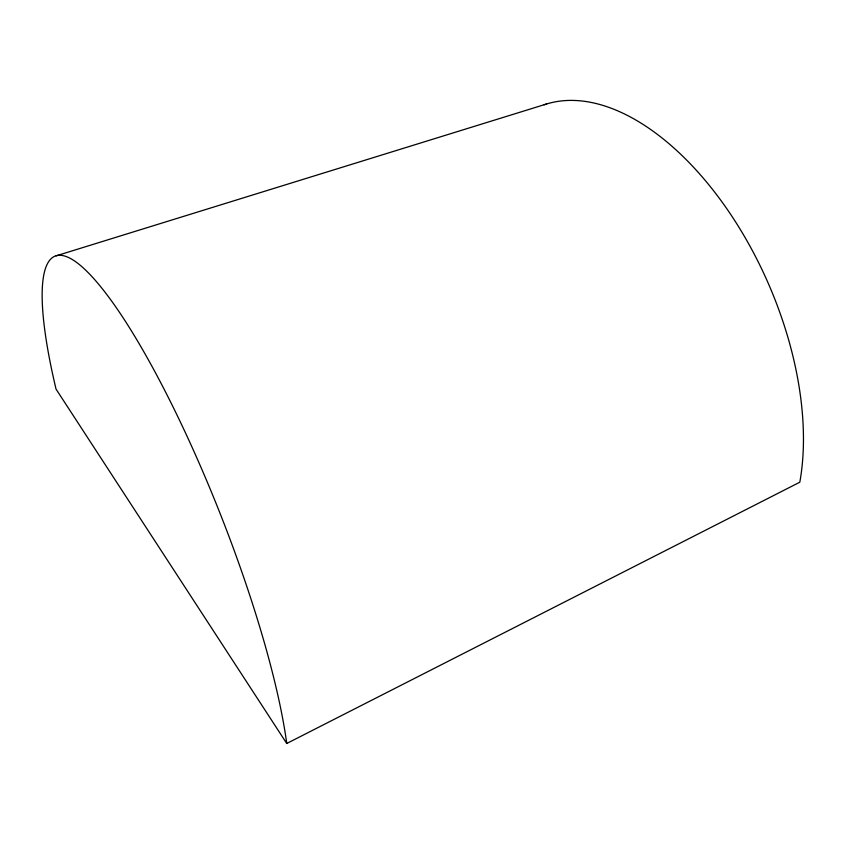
<?xml version="1.0" encoding="UTF-8"?>
<svg xmlns="http://www.w3.org/2000/svg" width="845" height="845" viewBox="0 0 845 845"><rect width="100%" height="100%" fill="white"/><g stroke="black" fill="none" stroke-linecap="round" stroke-linejoin="round"><path stroke-width="1.27" d="M286.751 743.484A302.605 59.308 68.5 0 0 123.93 319.04A302.605 59.308 68.5 0 0 56.034 389.101L286.751 743.484L799.814 482.199A253.13 139.879 66.3 0 0 729.298 212.359A253.13 139.879 66.3 0 0 544.159 104.78M56.129 255.834L546.652 103.967"/></g></svg>
